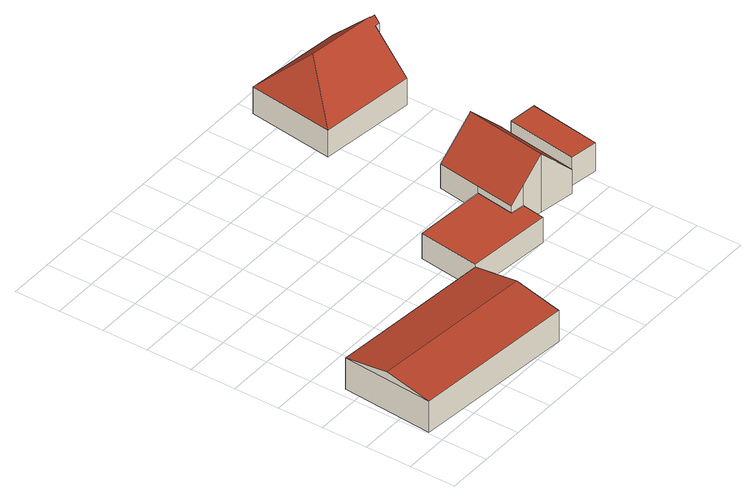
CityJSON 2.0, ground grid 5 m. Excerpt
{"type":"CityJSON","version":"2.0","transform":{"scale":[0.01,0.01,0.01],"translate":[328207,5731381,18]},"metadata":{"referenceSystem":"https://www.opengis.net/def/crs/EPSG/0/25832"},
"CityObjects":{
"building1":{"type":"Building","attributes":{"Geometrietyp2DReferenz":"3000","Gemeindeschluessel":"05170048","function":"31001_2723","roofType":"3100","measuredHeight":4.51},"address":[{"country":"Germany","locality":"Wesel","thoroughfareNumber":"15","thoroughfareName":"Jöckern"}],"geometry":[{"type":"Solid","lod":"2","boundaries":[[[[0,1,2,3]],[[4,5,1,0]],[[6,7,5,4]],[[3,2,7,6]],[[0,8,4]],[[6,9,3]],[[3,9,8,0]],[[4,8,9,6]],[[1,5,7,2]]]],"semantics":{"surfaces":[{"type":"WallSurface"},{"type":"RoofSurface"},{"type":"GroundSurface"}],"values":[[0,0,0,0,0,0,1,1,2]]}}]},
"building2":{"type":"Building","attributes":{"Geometrietyp2DReferenz":"3000","Gemeindeschluessel":"05170048","function":"31001_2723","roofType":"1000","measuredHeight":2.93},"address":[{"country":"Germany","locality":"Wesel","thoroughfareNumber":"15","thoroughfareName":"Jöckern"}],"geometry":[{"type":"Solid","lod":"2","boundaries":[[[[10,11,12,13]],[[14,15,11,10]],[[16,17,15,14]],[[18,19,17,16]],[[20,21,19,18]],[[13,12,21,20]],[[18,16,14,10,13,20]],[[11,15,17,19,21,12]]]],"semantics":{"surfaces":[{"type":"WallSurface"},{"type":"RoofSurface"},{"type":"GroundSurface"}],"values":[[0,0,0,0,0,0,1,2]]}}]},
"building3":{"type":"Building","attributes":{"Geometrietyp2DReferenz":"3000","Gemeindeschluessel":"05170048","function":"31001_2723","roofType":"3100","measuredHeight":6.78},"address":[{"country":"Germany","locality":"Wesel","thoroughfareNumber":"15","thoroughfareName":"Jöckern"}],"geometry":[{"type":"Solid","lod":"2","boundaries":[[[[22,23,24,25]],[[26,27,23,22]],[[28,29,27,26]],[[30,31,29,28]],[[32,33,31,30]],[[34,35,33,32]],[[36,37,35,34]],[[38,39,37,36]],[[25,24,39,38]],[[26,22,25,38,36,28]],[[34,32,30,28,36]],[[23,27,29,31,33,35,37,39,24]]]],"semantics":{"surfaces":[{"type":"WallSurface"},{"type":"RoofSurface"},{"type":"GroundSurface"}],"values":[[0,0,0,0,0,0,0,0,0,1,1,2]]}}]},
"building4":{"type":"Building","attributes":{"Geometrietyp2DReferenz":"3000","Gemeindeschluessel":"05170048","function":"31001_2463","roofType":"1000","measuredHeight":3.25},"address":[{"country":"Germany","locality":"Wesel","thoroughfareNumber":"15","thoroughfareName":"Jöckern"}],"geometry":[{"type":"Solid","lod":"2","boundaries":[[[[40,41,42,43]],[[44,45,41,40]],[[46,47,45,44]],[[43,42,47,46]],[[44,40,43,46]],[[41,45,47,42]]]],"semantics":{"surfaces":[{"type":"WallSurface"},{"type":"RoofSurface"},{"type":"GroundSurface"}],"values":[[0,0,0,0,1,2]]}}]},
"building5":{"type":"Building","attributes":{"name":"Drüyenkate","Geometrietyp2DReferenz":"3000","Gemeindeschluessel":"05170048","function":"31001_1010","roofType":"5000","measuredHeight":7.73},"address":[{"country":"Germany","locality":"Wesel","thoroughfareNumber":"15","thoroughfareName":"Jöckern"}],"geometry":[{"type":"Solid","lod":"2","boundaries":[[[[48,49,50,51]],[[52,53,49,48]],[[54,55,53,52]],[[56,57,55,54]],[[58,59,57,56]],[[60,61,59,58]],[[62,63,61,60]],[[64,65,63,62]],[[51,50,65,64]],[[54,52,48,66]],[[48,51,66]],[[51,64,62,60,58,56,54,66]],[[49,53,55,57,59,61,63,65,50]]]],"semantics":{"surfaces":[{"type":"WallSurface"},{"type":"RoofSurface"},{"type":"GroundSurface"}],"values":[[0,0,0,0,0,0,0,0,0,1,1,1,2]]}}]}
},
"vertices":[
[1919,1016,405],[1919,1016,44],[102,1177,44],[102,1177,405],[1838,6,405],[1838,6,44],[21,168,405],[21,168,44],[1878,511,495],[61,673,495],
[2897,1176,435],[2897,1176,143],[2740,1200,143],[2740,1200,435],[2859,929,435],[2859,929,143],[1919,1016,435],[1919,1016,143],[2007,1690,435],[2007,1690,143],[2802,1625,435],[2802,1625,143],
[2802,1625,512],[2802,1625,230],[2740,1200,230],[2740,1200,513],[2874,2106,513],[2874,2106,230],[3264,2047,908],[3264,2047,230],[3654,1988,513],[3654,1988,230],[3635,1855,513],[3635,1855,230],[3520,1079,513],[3520,1079,230],[3130,1140,908],[3130,1140,230],[2897,1176,671],[2897,1176,230],
[3945,1821,652],[3945,1821,327],[3635,1855,327],[3635,1855,652],[3825,1031,652],[3825,1031,327],[3520,1079,652],[3520,1079,327],
[2770,4167,542],[2770,4167,231],[2643,3222,231],[2643,3222,542],[3835,4030,542],[3835,4030,231],[3771,3562,1004],[3771,3562,231],[3771,3558,1000],[3771,3558,231],[3825,3551,999],[3825,3551,231],[3818,3485,935],[3818,3485,231],[3762,3493,936],[3762,3493,231],[3707,3094,542],[3707,3094,231],[3009,3657,1004]
]}
